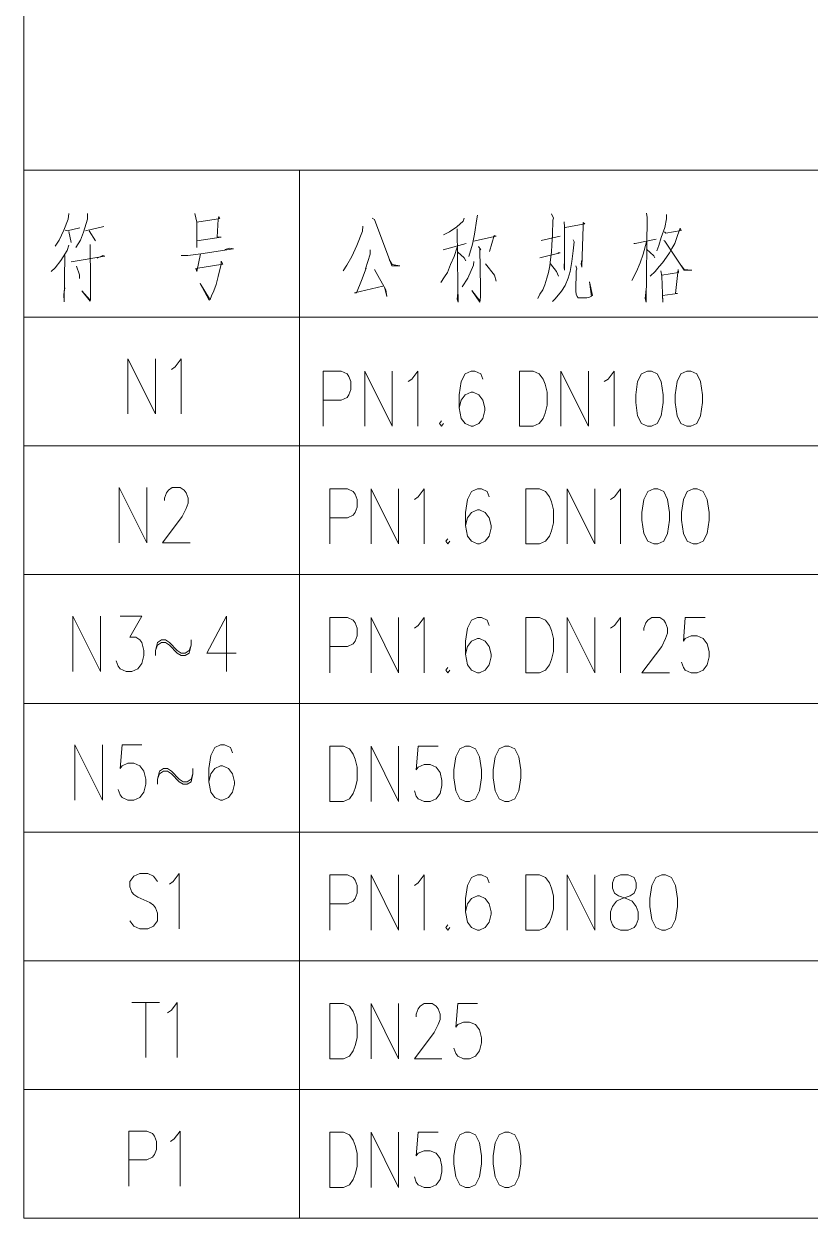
# Model space of a CAD drawing. Header units: millimetres. Extents: x 0 to 829, y 0 to 586.
# Drawn here: x 622.1 to 664.2, y 372.7 to 436.7 of the extents above; entities that cross this region are included whole.
import ezdxf

# ---------------------------------------------------------------- set-up
doc = ezdxf.new("R2010")
doc.units = ezdxf.units.MM

msp = doc.modelspace()

# ---------------------------------------------------------------- linework, layer by layer
at = {"color": 0, "lineweight": 0}
for points in [[(622.070694, 575.772139), (622.070694, 372.674444)], [(769.958667, 428.871944), (622.070694, 428.871944)], [(636.859139, 428.871944), (636.859139, 372.674444)], [(624.480167, 426.550667), (624.451944, 426.240222), (624.208528, 425.658139), (623.965111, 425.114861), (623.746389, 424.804417)], [(625.485583, 426.550667), (625.485583, 426.240222), (625.266861, 425.541722), (625.104583, 425.114861), (624.861167, 424.726806)], [(631.246444, 426.550667), (631.355806, 426.085), (631.355806, 424.726806), (631.355806, 425.076056), (632.657556, 425.270083), (632.442361, 425.270083), (632.495278, 426.240222), (632.5235, 426.395444), (632.576417, 426.279028), (632.385917, 426.240222), (631.355806, 426.085)], [(650.367, 426.533028), (650.476361, 426.300194), (650.448139, 426.183778), (650.419917, 425.407667), (650.395222, 424.864389), (650.367, 424.476333), (650.310556, 424.088278), (650.285861, 423.739028), (650.204722, 423.389778), (650.123583, 423.079333), (650.014222, 422.730083), (649.904861, 422.454917), (649.742583, 422.222083), (649.633222, 421.98925)], [(655.475222, 426.571833), (655.503444, 426.339), (655.447, 421.795222), (655.394083, 421.98925), (655.447, 422.493722)], [(640.74675, 426.300194), (640.884333, 426.222583), (641.808611, 423.739028), (641.861528, 423.739028), (642.242528, 423.739028), (641.833306, 423.816639), (641.671028, 424.088278)], [(645.692694, 426.300194), (645.639778, 426.144972), (645.287, 425.834528), (644.906, 425.562889), (644.577917, 425.407667)], [(646.39825, 426.455417), (646.373556, 426.261389), (646.235972, 425.446472), (646.126611, 424.903194), (645.936111, 424.2435)], [(651.044333, 426.106167), (651.072556, 425.834528), (651.072556, 423.89425), (651.072556, 423.506194), (651.044333, 423.661417), (651.072556, 424.049472)], [(651.100778, 425.795722), (652.159111, 425.98975), (652.077972, 426.067361), (652.077972, 425.873333), (652.025056, 424.2435), (651.996833, 423.661417), (651.968611, 423.855444), (651.996833, 424.049472)], [(656.533556, 426.494222), (656.533556, 426.261389), (656.452417, 425.795722), (656.261917, 425.252444), (656.127861, 424.825583), (656.0185, 424.553944)], [(624.289667, 425.658139), (624.399028, 425.619333), (625.076361, 425.774556)], [(624.480167, 425.580528), (624.614222, 424.998444)], [(625.376222, 425.619333), (626.353417, 425.852167)], [(625.566722, 425.619333), (625.9195, 425.076056)], [(640.259917, 425.873333), (640.231694, 425.601694), (639.931833, 424.825583), (639.660194, 424.2435), (639.388556, 423.777833), (639.198056, 423.467389)], [(645.311694, 425.718111), (645.339917, 422.652472), (645.368139, 421.795222), (645.311694, 421.950444), (645.339917, 422.299694)], [(646.183056, 425.058417), (647.403667, 425.330056), (647.297833, 425.368861), (647.050889, 424.515139)], [(649.823722, 425.097222), (650.829139, 425.330056)], [(656.424194, 425.562889), (656.505333, 425.485278), (657.323778, 425.6405), (657.267333, 425.756917), (657.133278, 425.368861), (656.995694, 424.942), (656.833417, 424.670361), (656.695833, 424.437528), (656.533556, 424.204694), (656.318361, 423.89425), (656.152556, 423.700222), (655.937361, 423.428583), (655.665722, 423.19575)], [(624.480167, 424.843222), (624.399028, 424.571583), (624.04625, 424.028306), (623.746389, 423.64025), (623.527667, 423.446222)], [(625.619639, 424.882028), (625.647861, 422.902944), (625.647861, 422.24325), (625.647861, 421.932806), (625.619639, 421.855194), (625.185722, 422.398472), (625.619639, 421.894)], [(630.512667, 424.299944), (630.865444, 424.299944), (631.571, 424.377556), (633.310194, 424.649194), (633.119694, 424.688), (632.848056, 424.610389)], [(645.311694, 424.747972), (645.149417, 424.2435), (644.958917, 423.816639), (644.796639, 423.389778), (644.634361, 423.156944), (644.443861, 422.8465)], [(644.553222, 424.59275), (645.802056, 424.942)], [(646.454694, 424.786778), (646.58875, 424.59275), (646.535833, 424.631556), (646.564056, 422.574861), (646.564056, 422.066861), (646.535833, 421.795222), (646.101917, 422.416111), (646.535833, 421.872833)], [(651.534694, 425.136028), (651.587611, 425.019611), (651.534694, 424.553944), (651.453556, 423.971861), (651.372417, 423.428583), (651.263056, 423.079333), (651.100778, 422.691278), (650.910278, 422.377306), (650.748, 422.183278), (650.5575, 421.950444), (650.419917, 421.834028)], [(655.475222, 425.019611), (655.284722, 424.359917), (655.122444, 423.89425), (654.931944, 423.428583), (654.685, 422.962917)], [(654.794361, 424.942), (654.850806, 424.942), (655.990278, 425.174833)], [(655.475222, 424.631556), (655.856222, 424.282306), (655.909139, 424.165889)], [(656.3995, 425.097222), (656.452417, 425.058417), (657.486056, 423.506194), (657.89175, 423.506194), (657.486056, 423.545), (657.348472, 423.739028)], [(624.261444, 424.299944), (624.23675, 421.816389), (624.208528, 422.204444), (624.261444, 422.553694)], [(624.614222, 423.950694), (626.409861, 424.261139), (626.3005, 424.299944), (626.000639, 424.144722)], [(631.542778, 424.377556), (631.355806, 423.446222), (631.299361, 423.601444), (632.738694, 423.834278), (632.657556, 423.9895), (632.657556, 423.834278), (632.495278, 423.174583), (632.385917, 422.747722), (632.251861, 422.398472), (632.1425, 422.126833), (632.061361, 421.932806), (632.004917, 421.894), (631.518083, 422.786528), (632.033139, 421.971611)], [(640.640917, 424.59275), (640.640917, 424.359917), (640.393972, 423.583806), (640.422194, 423.622611), (640.178778, 422.962917), (639.907139, 422.299694), (639.797778, 422.299694), (641.31825, 422.652472)], [(645.339917, 424.476333), (645.692694, 424.165889), (645.773833, 424.010667)], [(646.20775, 423.971861), (646.183056, 423.777833), (645.883194, 423.079333), (645.583333, 422.613667)], [(649.742583, 424.165889), (650.829139, 424.437528), (650.748, 424.437528), (650.719778, 424.398722)], [(624.885861, 423.717861), (625.051667, 423.252194), (625.051667, 423.058167)], [(640.884333, 423.545), (641.480528, 422.454917), (641.536972, 422.105667), (641.427611, 422.532528)], [(646.835694, 423.855444), (647.322528, 423.234556), (647.403667, 422.924111)], [(650.310556, 423.855444), (650.638639, 423.428583), (650.748, 423.19575)], [(651.672278, 423.739028), (651.725194, 423.583806), (651.696972, 423.467389), (651.672278, 422.377306), (651.696972, 422.222083), (651.753417, 422.105667), (651.806333, 422.028056), (651.915694, 422.028056), (652.268472, 422.028056), (652.402528, 422.066861), (652.568333, 422.144472), (652.402528, 422.885306), (652.511889, 422.105667)], [(656.233694, 423.467389), (656.290139, 423.19575), (656.343056, 421.795222), (656.318361, 422.144472), (657.133278, 422.260889), (657.023917, 422.260889), (657.157972, 423.545), (657.186194, 423.389778), (656.290139, 423.234556)], [(769.958667, 420.983833), (622.070694, 420.983833)], [(627.655167, 415.798), (627.655167, 418.754278), (629.136833, 415.798), (629.136833, 418.754278)], [(629.979972, 418.189833), (630.191639, 418.330944), (630.509139, 418.754278), (630.509139, 415.798)], [(638.132667, 415.138306), (638.132667, 418.094583), (639.085167, 418.094583), (639.402667, 417.953472), (639.5085, 417.812361), (639.614333, 417.530139), (639.614333, 417.110333), (639.5085, 416.828111), (639.402667, 416.687), (639.085167, 416.545889), (638.132667, 416.545889)], [(640.351639, 415.138306), (640.351639, 418.094583), (641.829778, 415.138306), (641.829778, 418.094583)], [(642.676444, 417.530139), (642.888111, 417.67125), (643.205611, 418.094583), (643.205611, 415.138306)], [(646.691056, 417.67125), (646.585222, 417.953472), (646.267722, 418.094583), (646.056056, 418.094583), (645.738556, 417.953472), (645.530417, 417.530139), (645.424583, 416.828111), (645.424583, 416.122556), (645.530417, 415.558111), (645.738556, 415.279417), (646.056056, 415.138306), (646.161889, 415.138306), (646.479389, 415.279417), (646.691056, 415.558111), (646.796889, 415.981444), (646.796889, 416.122556), (646.691056, 416.545889), (646.479389, 416.828111), (646.161889, 416.969222), (646.056056, 416.969222), (645.738556, 416.828111), (645.530417, 416.545889), (645.424583, 416.122556)], [(650.871472, 415.138306), (650.871472, 418.094583), (652.349611, 415.138306), (652.349611, 418.094583)], [(653.196278, 417.530139), (653.407944, 417.67125), (653.725444, 418.094583), (653.725444, 415.138306)], [(644.472083, 415.420528), (644.36625, 415.279417), (644.472083, 415.138306), (644.577917, 415.279417)], [(769.958667, 414.0835), (622.070694, 414.0835)], [(627.182444, 408.894139), (627.182444, 411.853944), (628.660583, 408.894139), (628.660583, 411.853944)], [(629.609556, 411.148389), (629.609556, 411.2895), (629.715389, 411.571722), (629.821222, 411.712833), (630.032889, 411.853944), (630.456222, 411.853944), (630.667889, 411.712833), (630.773722, 411.571722), (630.879556, 411.2895), (630.879556, 411.007278), (630.773722, 410.725056), (630.562056, 410.301722), (629.503722, 408.894139), (630.985389, 408.894139)], [(638.474861, 408.827111), (638.474861, 411.783389), (639.423833, 411.783389), (639.741333, 411.642278), (639.847167, 411.501167), (639.953, 411.218944), (639.953, 410.799139), (639.847167, 410.516917), (639.741333, 410.375806), (639.423833, 410.234694), (638.474861, 410.234694)], [(640.693833, 408.827111), (640.693833, 411.783389), (642.171972, 408.827111), (642.171972, 411.783389)], [(643.018639, 411.218944), (643.226778, 411.360056), (643.544278, 411.783389), (643.544278, 408.827111)], [(647.029722, 411.360056), (646.923889, 411.642278), (646.609917, 411.783389), (646.39825, 411.783389), (646.08075, 411.642278), (645.869083, 411.218944), (645.76325, 410.516917), (645.76325, 409.811361), (645.869083, 409.246917), (646.08075, 408.968222), (646.39825, 408.827111), (646.504083, 408.827111), (646.818056, 408.968222), (647.029722, 409.246917), (647.135556, 409.67025), (647.135556, 409.811361), (647.029722, 410.234694), (646.818056, 410.516917), (646.504083, 410.658028), (646.39825, 410.658028), (646.08075, 410.516917), (645.869083, 410.234694), (645.76325, 409.811361)], [(651.213667, 408.827111), (651.213667, 411.783389), (652.691806, 408.827111), (652.691806, 411.783389)], [(653.534944, 411.218944), (653.746611, 411.360056), (654.064111, 411.783389), (654.064111, 408.827111)], [(644.814278, 409.105806), (644.708444, 408.968222), (644.814278, 408.827111), (644.916583, 408.968222)], [(769.958667, 407.183167), (622.070694, 407.183167)], [(624.698889, 401.993806), (624.698889, 404.950083), (626.177028, 401.993806), (626.177028, 404.950083)], [(627.235361, 404.950083), (628.396, 404.950083), (627.761, 403.824722), (628.0785, 403.824722), (628.290167, 403.683611), (628.396, 403.5425), (628.501833, 403.119167), (628.501833, 402.836944), (628.396, 402.417139), (628.184333, 402.134917), (627.866833, 401.993806), (627.549333, 401.993806), (627.235361, 402.134917), (627.129528, 402.276028), (627.023694, 402.55825)], [(632.939778, 404.950083), (631.881444, 402.978056), (633.465417, 402.978056)], [(632.939778, 404.950083), (632.939778, 401.993806)], [(638.474861, 401.92325), (638.474861, 404.883056), (639.423833, 404.883056), (639.741333, 404.741944), (639.847167, 404.600833), (639.953, 404.318611), (639.953, 403.895278), (639.847167, 403.613056), (639.741333, 403.471944), (639.423833, 403.334361), (638.474861, 403.334361)], [(640.693833, 401.92325), (640.693833, 404.883056), (642.171972, 401.92325), (642.171972, 404.883056)], [(643.018639, 404.318611), (643.226778, 404.459722), (643.544278, 404.883056), (643.544278, 401.92325)], [(647.029722, 404.459722), (646.923889, 404.741944), (646.609917, 404.883056), (646.39825, 404.883056), (646.08075, 404.741944), (645.869083, 404.318611), (645.76325, 403.613056), (645.76325, 402.911028), (645.869083, 402.346583), (646.08075, 402.064361), (646.39825, 401.92325), (646.504083, 401.92325), (646.818056, 402.064361), (647.029722, 402.346583), (647.135556, 402.769917), (647.135556, 402.911028), (647.029722, 403.334361), (646.818056, 403.613056), (646.504083, 403.754167), (646.39825, 403.754167), (646.08075, 403.613056), (645.869083, 403.334361), (645.76325, 402.911028)], [(651.213667, 401.92325), (651.213667, 404.883056), (652.691806, 401.92325), (652.691806, 404.883056)], [(653.534944, 404.318611), (653.746611, 404.459722), (654.064111, 404.883056), (654.064111, 401.92325)], [(655.330583, 404.1775), (655.330583, 404.318611), (655.436417, 404.600833), (655.54225, 404.741944), (655.753917, 404.883056), (656.17725, 404.883056), (656.388917, 404.741944), (656.49475, 404.600833), (656.600583, 404.318611), (656.600583, 404.036389), (656.49475, 403.754167), (656.283083, 403.334361), (655.22475, 401.92325), (656.706417, 401.92325)], [(658.607889, 404.883056), (657.549556, 404.883056), (657.443722, 403.613056), (657.549556, 403.754167), (657.867056, 403.895278), (658.184556, 403.895278), (658.502056, 403.754167), (658.713722, 403.471944), (658.819556, 403.052139), (658.819556, 402.769917), (658.713722, 402.346583), (658.502056, 402.064361), (658.184556, 401.92325), (657.867056, 401.92325), (657.549556, 402.064361), (657.443722, 402.205472), (657.337889, 402.487694)], [(629.136833, 402.836944), (629.136833, 403.119167), (629.242667, 403.5425), (629.450806, 403.683611), (629.662472, 403.683611), (629.874139, 403.5425), (630.297472, 403.119167), (630.509139, 402.978056), (630.720806, 402.978056), (630.932472, 403.119167), (631.038306, 403.401389)], [(629.136833, 403.119167), (629.242667, 403.401389), (629.450806, 403.5425), (629.662472, 403.5425), (629.874139, 403.401389), (630.297472, 402.978056), (630.509139, 402.836944), (630.720806, 402.836944), (630.932472, 402.978056), (631.038306, 403.401389), (631.038306, 403.683611)], [(644.814278, 402.205472), (644.708444, 402.064361), (644.814278, 401.92325), (644.916583, 402.064361)], [(769.958667, 400.279306), (622.070694, 400.279306)], [(624.804722, 395.093472), (624.804722, 398.04975), (626.282861, 395.093472), (626.282861, 398.04975)], [(628.396, 398.04975), (627.341194, 398.04975), (627.235361, 396.783278), (627.341194, 396.924389), (627.655167, 397.0655), (627.972667, 397.0655), (628.290167, 396.924389), (628.501833, 396.642167), (628.607667, 396.218833), (628.607667, 395.936611), (628.501833, 395.513278), (628.290167, 395.234583), (627.972667, 395.093472), (627.655167, 395.093472), (627.341194, 395.234583), (627.235361, 395.372167), (627.129528, 395.654389)], [(633.25375, 397.626417), (633.147917, 397.908639), (632.833944, 398.04975), (632.622278, 398.04975), (632.304778, 397.908639), (632.093111, 397.485306), (631.987278, 396.783278), (631.987278, 396.077722), (632.093111, 395.513278), (632.304778, 395.234583), (632.622278, 395.093472), (632.728111, 395.093472), (633.042083, 395.234583), (633.25375, 395.513278), (633.359583, 395.936611), (633.359583, 396.077722), (633.25375, 396.501056), (633.042083, 396.783278), (632.728111, 396.924389), (632.622278, 396.924389), (632.304778, 396.783278), (632.093111, 396.501056), (631.987278, 396.077722)], [(640.693833, 395.022917), (640.693833, 397.979194), (642.171972, 395.022917), (642.171972, 397.979194)], [(644.285111, 397.979194), (643.226778, 397.979194), (643.120944, 396.712722), (643.226778, 396.853833), (643.544278, 396.994944), (643.861778, 396.994944), (644.179278, 396.853833), (644.390944, 396.571611), (644.496778, 396.148278), (644.496778, 395.869583), (644.390944, 395.44625), (644.179278, 395.164028), (643.861778, 395.022917), (643.544278, 395.022917), (643.226778, 395.164028), (643.120944, 395.305139), (643.018639, 395.587361)], [(629.242667, 395.936611), (629.242667, 396.218833), (629.344972, 396.642167), (629.556639, 396.783278), (629.768306, 396.783278), (629.979972, 396.642167), (630.403306, 396.218833), (630.614972, 396.077722), (630.826639, 396.077722), (631.038306, 396.218833), (631.140611, 396.501056)], [(629.242667, 396.218833), (629.344972, 396.501056), (629.556639, 396.642167), (629.768306, 396.642167), (629.979972, 396.501056), (630.403306, 396.077722), (630.614972, 395.936611), (630.826639, 395.936611), (631.038306, 396.077722), (631.140611, 396.501056), (631.140611, 396.783278)], [(769.958667, 393.378972), (622.070694, 393.378972)], [(769.958667, 393.378972), (622.070694, 393.378972)], [(769.958667, 393.378972), (622.070694, 393.378972)], [(629.242667, 390.726083), (629.031, 391.008306), (628.7135, 391.149417), (628.290167, 391.149417), (627.972667, 391.008306), (627.761, 390.726083), (627.761, 390.443861), (627.866833, 390.161639), (627.972667, 390.020528), (628.184333, 389.879417), (628.819333, 389.600722), (629.031, 389.459611), (629.136833, 389.3185), (629.242667, 389.036278), (629.242667, 388.612944), (629.031, 388.330722), (628.7135, 388.189611), (628.290167, 388.189611), (627.972667, 388.330722), (627.761, 388.612944)], [(629.874139, 390.584972), (630.085806, 390.726083), (630.403306, 391.149417), (630.403306, 388.189611)], [(638.474861, 388.122583), (638.474861, 391.078861), (639.423833, 391.078861), (639.741333, 390.93775), (639.847167, 390.796639), (639.953, 390.514417), (639.953, 390.094611), (639.847167, 389.812389), (639.741333, 389.671278), (639.423833, 389.530167), (638.474861, 389.530167)], [(640.693833, 388.122583), (640.693833, 391.078861), (642.171972, 388.122583), (642.171972, 391.078861)], [(643.018639, 390.514417), (643.226778, 390.655528), (643.544278, 391.078861), (643.544278, 388.122583)], [(647.029722, 390.655528), (646.923889, 390.93775), (646.609917, 391.078861), (646.39825, 391.078861), (646.08075, 390.93775), (645.869083, 390.514417), (645.76325, 389.812389), (645.76325, 389.106833), (645.869083, 388.542389), (646.08075, 388.263694), (646.39825, 388.122583), (646.504083, 388.122583), (646.818056, 388.263694), (647.029722, 388.542389), (647.135556, 388.965722), (647.135556, 389.106833), (647.029722, 389.530167), (646.818056, 389.812389), (646.504083, 389.9535), (646.39825, 389.9535), (646.08075, 389.812389), (645.869083, 389.530167), (645.76325, 389.106833)], [(651.213667, 388.122583), (651.213667, 391.078861), (652.691806, 388.122583), (652.691806, 391.078861)], [(644.814278, 388.404806), (644.708444, 388.263694), (644.814278, 388.122583), (644.916583, 388.263694)], [(769.958667, 386.478639), (622.070694, 386.478639)], [(627.866833, 384.245556), (629.344972, 384.245556)], [(628.607667, 384.245556), (628.607667, 381.289278)], [(629.768306, 383.684639), (629.979972, 383.82575), (630.297472, 384.245556), (630.297472, 381.289278)], [(640.693833, 381.218722), (640.693833, 384.178528), (642.171972, 381.218722), (642.171972, 384.178528)], [(643.120944, 383.472972), (643.120944, 383.614083), (643.226778, 383.896306), (643.332611, 384.037417), (643.544278, 384.178528), (643.967611, 384.178528), (644.179278, 384.037417), (644.285111, 383.896306), (644.390944, 383.614083), (644.390944, 383.331861), (644.285111, 383.049639), (644.073444, 382.629833), (643.018639, 381.218722), (644.496778, 381.218722)], [(646.39825, 384.178528), (645.339917, 384.178528), (645.234083, 382.912056), (645.339917, 383.049639), (645.657417, 383.19075), (645.974917, 383.19075), (646.292417, 383.049639), (646.504083, 382.770944), (646.609917, 382.347611), (646.609917, 382.065389), (646.504083, 381.642056), (646.292417, 381.359833), (645.974917, 381.218722), (645.657417, 381.218722), (645.339917, 381.359833), (645.234083, 381.500944), (645.12825, 381.783167)], [(769.958667, 379.574778), (622.070694, 379.574778)], [(627.708083, 374.388944), (627.708083, 377.345222), (628.660583, 377.345222), (628.978083, 377.204111), (629.083917, 377.063), (629.18975, 376.780778), (629.18975, 376.360972), (629.083917, 376.07875), (628.978083, 375.937639), (628.660583, 375.796528), (627.708083, 375.796528)], [(629.927056, 376.780778), (630.138722, 376.921889), (630.456222, 377.345222), (630.456222, 374.388944)], [(640.693833, 374.318389), (640.693833, 377.278194), (642.171972, 374.318389), (642.171972, 377.278194)], [(644.285111, 377.278194), (643.226778, 377.278194), (643.120944, 376.008194), (643.226778, 376.149306), (643.544278, 376.290417), (643.861778, 376.290417), (644.179278, 376.149306), (644.390944, 375.867083), (644.496778, 375.447278), (644.496778, 375.165056), (644.390944, 374.741722), (644.179278, 374.4595), (643.861778, 374.318389), (643.544278, 374.318389), (643.226778, 374.4595), (643.120944, 374.600611), (643.018639, 374.882833)], [(769.958667, 372.674444), (622.070694, 372.674444)]]:
    msp.add_lwpolyline(points, dxfattribs=at)
for points in [[(648.6525, 415.138306), (648.6525, 418.094583), (649.393333, 418.094583), (649.710833, 417.953472), (649.9225, 417.67125), (650.028333, 417.392556), (650.134167, 416.969222), (650.134167, 416.263667), (650.028333, 415.840333), (649.9225, 415.558111), (649.710833, 415.279417), (649.393333, 415.138306)], [(655.521083, 418.094583), (655.203583, 417.953472), (654.991917, 417.530139), (654.886083, 416.828111), (654.886083, 416.404778), (654.991917, 415.699222), (655.203583, 415.279417), (655.521083, 415.138306), (655.73275, 415.138306), (656.046722, 415.279417), (656.258389, 415.699222), (656.364222, 416.404778), (656.364222, 416.828111), (656.258389, 417.530139), (656.046722, 417.953472), (655.73275, 418.094583)], [(657.634222, 418.094583), (657.316722, 417.953472), (657.105056, 417.530139), (656.999222, 416.828111), (656.999222, 416.404778), (657.105056, 415.699222), (657.316722, 415.279417), (657.634222, 415.138306), (657.842361, 415.138306), (658.159861, 415.279417), (658.371528, 415.699222), (658.477361, 416.404778), (658.477361, 416.828111), (658.371528, 417.530139), (658.159861, 417.953472), (657.842361, 418.094583)], [(648.994694, 408.827111), (648.994694, 411.783389), (649.732, 411.783389), (650.0495, 411.642278), (650.261167, 411.360056), (650.367, 411.077833), (650.472833, 410.658028), (650.472833, 409.952472), (650.367, 409.529139), (650.261167, 409.246917), (650.0495, 408.968222), (649.732, 408.827111)], [(655.85975, 411.783389), (655.54225, 411.642278), (655.330583, 411.218944), (655.22475, 410.516917), (655.22475, 410.093583), (655.330583, 409.388028), (655.54225, 408.968222), (655.85975, 408.827111), (656.071417, 408.827111), (656.388917, 408.968222), (656.600583, 409.388028), (656.706417, 410.093583), (656.706417, 410.516917), (656.600583, 411.218944), (656.388917, 411.642278), (656.071417, 411.783389)], [(657.972889, 411.783389), (657.655389, 411.642278), (657.443722, 411.218944), (657.337889, 410.516917), (657.337889, 410.093583), (657.443722, 409.388028), (657.655389, 408.968222), (657.972889, 408.827111), (658.184556, 408.827111), (658.502056, 408.968222), (658.713722, 409.388028), (658.819556, 410.093583), (658.819556, 410.516917), (658.713722, 411.218944), (658.502056, 411.642278), (658.184556, 411.783389)], [(648.994694, 401.92325), (648.994694, 404.883056), (649.732, 404.883056), (650.0495, 404.741944), (650.261167, 404.459722), (650.367, 404.1775), (650.472833, 403.754167), (650.472833, 403.052139), (650.367, 402.628806), (650.261167, 402.346583), (650.0495, 402.064361), (649.732, 401.92325)], [(638.474861, 395.022917), (638.474861, 397.979194), (639.215694, 397.979194), (639.529667, 397.841611), (639.741333, 397.559389), (639.847167, 397.277167), (639.953, 396.853833), (639.953, 396.148278), (639.847167, 395.728472), (639.741333, 395.44625), (639.529667, 395.164028), (639.215694, 395.022917)], [(645.76325, 397.979194), (645.44575, 397.841611), (645.234083, 397.418278), (645.12825, 396.712722), (645.12825, 396.289389), (645.234083, 395.587361), (645.44575, 395.164028), (645.76325, 395.022917), (645.974917, 395.022917), (646.292417, 395.164028), (646.504083, 395.587361), (646.609917, 396.289389), (646.609917, 396.712722), (646.504083, 397.418278), (646.292417, 397.841611), (645.974917, 397.979194)], [(647.876389, 397.979194), (647.558889, 397.841611), (647.347222, 397.418278), (647.241389, 396.712722), (647.241389, 396.289389), (647.347222, 395.587361), (647.558889, 395.164028), (647.876389, 395.022917), (648.088056, 395.022917), (648.405556, 395.164028), (648.617222, 395.587361), (648.719528, 396.289389), (648.719528, 396.712722), (648.617222, 397.418278), (648.405556, 397.841611), (648.088056, 397.979194)], [(648.994694, 388.122583), (648.994694, 391.078861), (649.732, 391.078861), (650.0495, 390.93775), (650.261167, 390.655528), (650.367, 390.376833), (650.472833, 389.9535), (650.472833, 389.247944), (650.367, 388.824611), (650.261167, 388.542389), (650.0495, 388.263694), (649.732, 388.122583)], [(654.064111, 391.078861), (653.746611, 390.93775), (653.640778, 390.655528), (653.640778, 390.376833), (653.746611, 390.094611), (653.958278, 389.9535), (654.381611, 389.812389), (654.699111, 389.671278), (654.910778, 389.389056), (655.016611, 389.106833), (655.016611, 388.6835), (654.910778, 388.404806), (654.804944, 388.263694), (654.487444, 388.122583), (654.064111, 388.122583), (653.746611, 388.263694), (653.640778, 388.404806), (653.534944, 388.6835), (653.534944, 389.106833), (653.640778, 389.389056), (653.852444, 389.671278), (654.169944, 389.812389), (654.593278, 389.9535), (654.804944, 390.094611), (654.910778, 390.376833), (654.910778, 390.655528), (654.804944, 390.93775), (654.487444, 391.078861)], [(656.283083, 391.078861), (655.965583, 390.93775), (655.753917, 390.514417), (655.648083, 389.812389), (655.648083, 389.389056), (655.753917, 388.6835), (655.965583, 388.263694), (656.283083, 388.122583), (656.49475, 388.122583), (656.81225, 388.263694), (657.020389, 388.6835), (657.126222, 389.389056), (657.126222, 389.812389), (657.020389, 390.514417), (656.81225, 390.93775), (656.49475, 391.078861)], [(638.474861, 381.218722), (638.474861, 384.178528), (639.215694, 384.178528), (639.529667, 384.037417), (639.741333, 383.755194), (639.847167, 383.472972), (639.953, 383.049639), (639.953, 382.347611), (639.847167, 381.924278), (639.741333, 381.642056), (639.529667, 381.359833), (639.215694, 381.218722)], [(638.474861, 374.318389), (638.474861, 377.278194), (639.215694, 377.278194), (639.529667, 377.137083), (639.741333, 376.854861), (639.847167, 376.572639), (639.953, 376.149306), (639.953, 375.447278), (639.847167, 375.023944), (639.741333, 374.741722), (639.529667, 374.4595), (639.215694, 374.318389)], [(645.76325, 377.278194), (645.44575, 377.137083), (645.234083, 376.71375), (645.12825, 376.008194), (645.12825, 375.584861), (645.234083, 374.882833), (645.44575, 374.4595), (645.76325, 374.318389), (645.974917, 374.318389), (646.292417, 374.4595), (646.504083, 374.882833), (646.609917, 375.584861), (646.609917, 376.008194), (646.504083, 376.71375), (646.292417, 377.137083), (645.974917, 377.278194)], [(647.876389, 377.278194), (647.558889, 377.137083), (647.347222, 376.71375), (647.241389, 376.008194), (647.241389, 375.584861), (647.347222, 374.882833), (647.558889, 374.4595), (647.876389, 374.318389), (648.088056, 374.318389), (648.405556, 374.4595), (648.617222, 374.882833), (648.719528, 375.584861), (648.719528, 376.008194), (648.617222, 376.71375), (648.405556, 377.137083), (648.088056, 377.278194)]]:
    msp.add_lwpolyline(points, close=True, dxfattribs=at)

doc.saveas('drawing.dxf')
